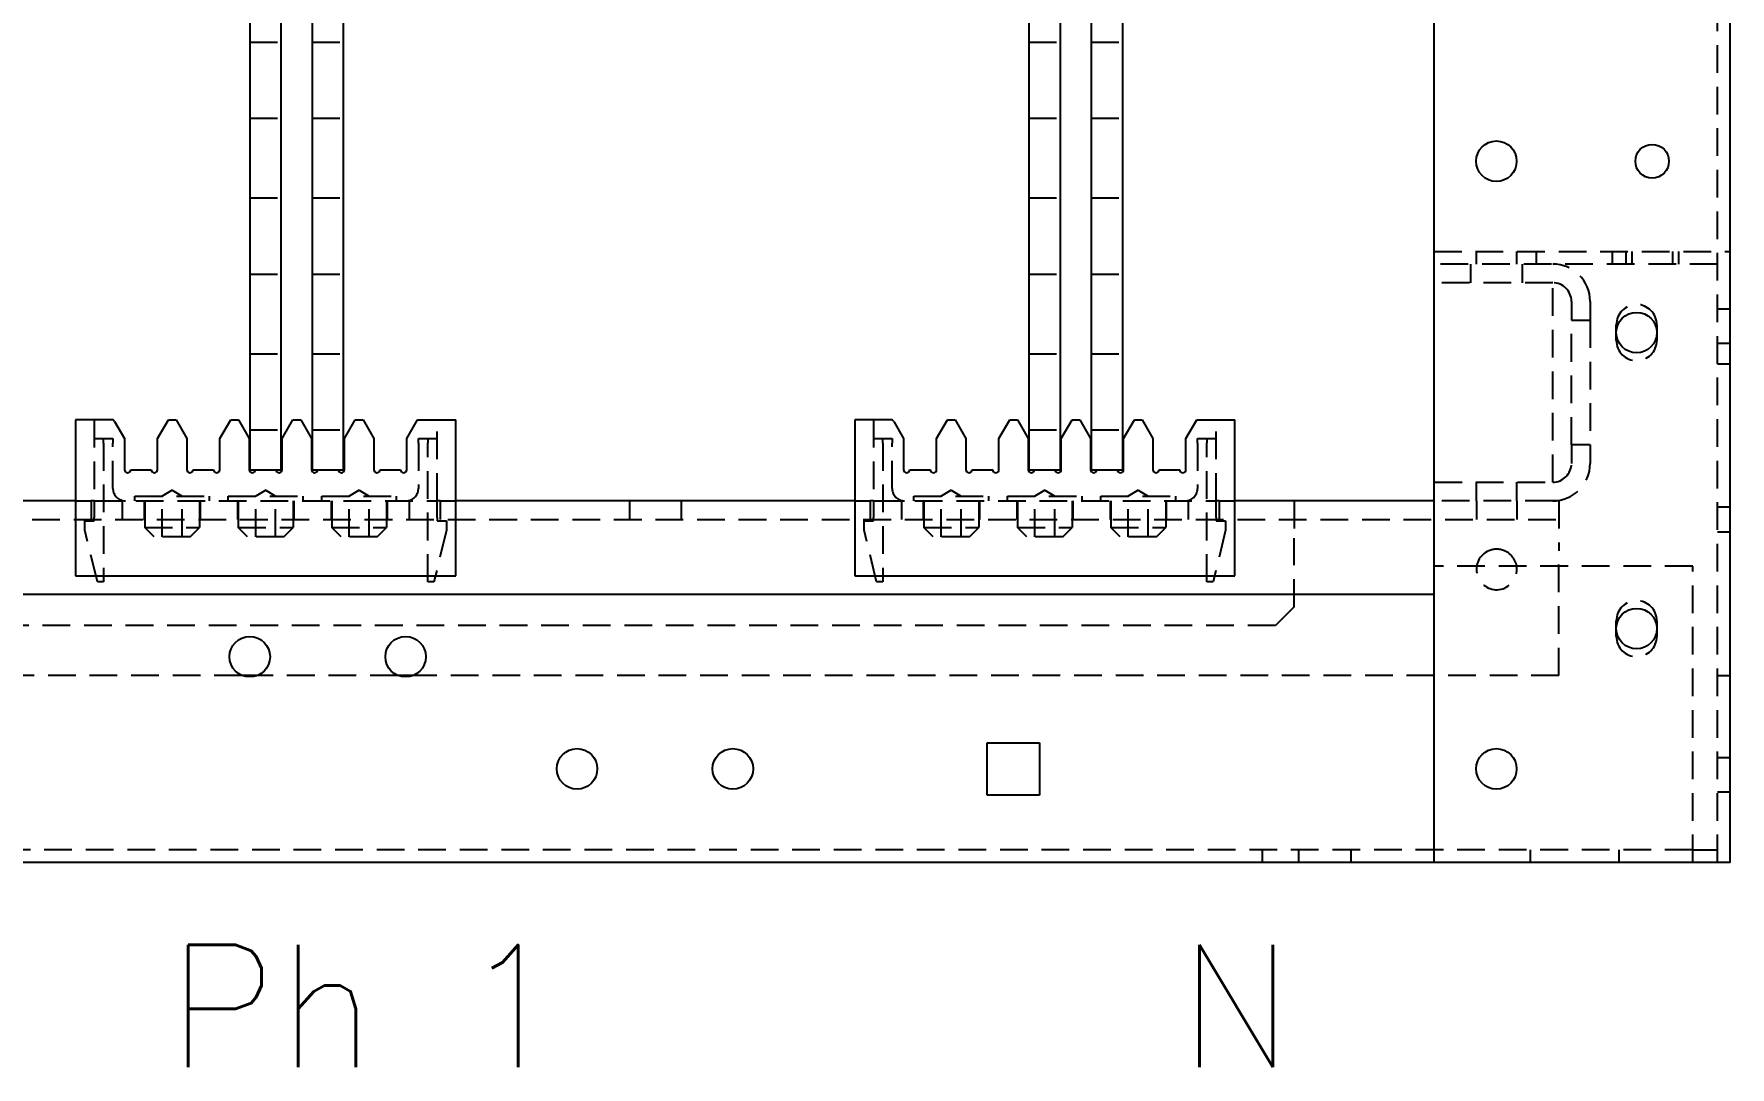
# Model space of a CAD drawing. Header units: millimetres. Extents: x -116965 to 323937, y 291661 to 566926.
# Drawn here: x -24810.6 to -24616.2, y 301890.2 to 302008.6 of the extents above; entities that cross this region are included whole.
import ezdxf
from ezdxf.enums import TextEntityAlignment as Align

# ---------------------------------------------------------------- set-up
doc = ezdxf.new("R2010")
doc.units = ezdxf.units.MM
doc.linetypes.add('HIDDEN2', pattern=[4.7625, 3.175, -1.5875])
doc.layers.get('0').update_dxf_attribs({"lineweight": 18})
doc.layers.add('ALPHA', color=255, linetype='Continuous')
doc.layers.add('Pointille_Court', color=40, linetype='HIDDEN2', lineweight=25)
doc.styles.add('SCH_1', font='romans.shx')

msp = doc.modelspace()

# ---------------------------------------------------------------- linework, layer by layer
at = {"layer": 'ALPHA'}
for p, q in [((-24650.127514, 301913.629007), (-24650.127514, 302627.914721)), ((-24616.198943, 301913.629007), (-24616.198943, 302627.914721)), ((-24785.8418, 302047.914721), (-24785.8418, 301958.629007)), ((-24782.270372, 302047.914721), (-24782.270372, 301958.629007)), ((-24778.698943, 302047.914721), (-24778.698943, 301958.629007)), ((-24775.127514, 302047.914721), (-24775.127514, 301958.629007)), ((-24696.556086, 302047.914721), (-24696.556086, 301958.629007)), ((-24692.984657, 302047.914721), (-24692.984657, 301958.629007)), ((-24689.413229, 302047.914721), (-24689.413229, 301958.629007)), ((-24685.8418, 302047.914721), (-24685.8418, 301958.629007)), ((-24805.806086, 301964.343292), (-24805.806086, 301946.486149)), ((-24801.642319, 301964.343292), (-24805.806086, 301964.343292)), ((-24801.333024, 301964.164721), (-24800.198943, 301962.200435)), ((-24796.413229, 301962.200435), (-24795.17605, 301964.343292)), ((-24795.17605, 301964.343292), (-24794.293265, 301964.343292)), ((-24794.293265, 301964.343292), (-24793.056086, 301962.200435)), ((-24789.270372, 301962.200435), (-24788.033192, 301964.343292)), ((-24788.033192, 301964.343292), (-24787.150408, 301964.343292)), ((-24787.150408, 301964.343292), (-24785.913229, 301962.200435)), ((-24782.127514, 301962.200435), (-24780.890335, 301964.343292)), ((-24780.890335, 301964.343292), (-24780.007551, 301964.343292)), ((-24780.007551, 301964.343292), (-24778.770372, 301962.200435)), ((-24774.984657, 301962.200435), (-24773.747478, 301964.343292)), ((-24773.747478, 301964.343292), (-24772.864694, 301964.343292)), ((-24772.864694, 301964.343292), (-24771.627514, 301962.200435)), ((-24767.8418, 301962.200435), (-24766.604621, 301964.343292)), ((-24766.604621, 301964.343292), (-24762.234657, 301964.343292)), ((-24762.234657, 301946.486149), (-24762.234657, 301964.343292)), ((-24716.520372, 301964.343292), (-24716.520372, 301946.486149)), ((-24712.356604, 301964.343292), (-24716.520372, 301964.343292)), ((-24712.04731, 301964.164721), (-24710.913229, 301962.200435)), ((-24707.127514, 301962.200435), (-24705.890335, 301964.343292)), ((-24705.890335, 301964.343292), (-24705.007551, 301964.343292)), ((-24705.007551, 301964.343292), (-24703.770372, 301962.200435)), ((-24699.984657, 301962.200435), (-24698.747478, 301964.343292)), ((-24698.747478, 301964.343292), (-24697.864694, 301964.343292)), ((-24697.864694, 301964.343292), (-24696.627514, 301962.200435)), ((-24692.8418, 301962.200435), (-24691.604621, 301964.343292)), ((-24691.604621, 301964.343292), (-24690.721836, 301964.343292)), ((-24690.721836, 301964.343292), (-24689.484657, 301962.200435)), ((-24685.698943, 301962.200435), (-24684.461764, 301964.343292)), ((-24684.461764, 301964.343292), (-24683.578979, 301964.343292)), ((-24683.578979, 301964.343292), (-24682.3418, 301962.200435)), ((-24678.556086, 301962.200435), (-24677.318907, 301964.343292)), ((-24677.318907, 301964.343292), (-24672.948943, 301964.343292)), ((-24672.948943, 301946.486149), (-24672.948943, 301964.343292)), ((-24800.198943, 301962.200435), (-24800.198943, 301958.629007)), ((-24796.413229, 301958.629007), (-24796.413229, 301962.200435)), ((-24793.056086, 301962.200435), (-24793.056086, 301958.629007)), ((-24789.270372, 301958.629007), (-24789.270372, 301962.200435)), ((-24785.913229, 301962.200435), (-24785.913229, 301958.629007)), ((-24782.127514, 301958.629007), (-24782.127514, 301962.200435)), ((-24778.770372, 301962.200435), (-24778.770372, 301958.629007)), ((-24774.984657, 301958.629007), (-24774.984657, 301962.200435)), ((-24771.627514, 301962.200435), (-24771.627514, 301958.629007)), ((-24767.8418, 301958.629007), (-24767.8418, 301962.200435)), ((-24710.913229, 301962.200435), (-24710.913229, 301958.629007)), ((-24707.127514, 301958.629007), (-24707.127514, 301962.200435)), ((-24703.770372, 301962.200435), (-24703.770372, 301958.629007)), ((-24699.984657, 301958.629007), (-24699.984657, 301962.200435)), ((-24696.627514, 301962.200435), (-24696.627514, 301958.629007)), ((-24692.8418, 301958.629007), (-24692.8418, 301962.200435)), ((-24689.484657, 301962.200435), (-24689.484657, 301958.629007)), ((-24685.698943, 301958.629007), (-24685.698943, 301962.200435)), ((-24682.3418, 301962.200435), (-24682.3418, 301958.629007)), ((-24678.556086, 301958.629007), (-24678.556086, 301962.200435)), ((-24799.484657, 301958.629007), (-24797.127514, 301958.629007)), ((-24792.3418, 301958.629007), (-24789.984657, 301958.629007)), ((-24785.8418, 301958.629007), (-24782.270372, 301958.629007)), ((-24778.698943, 301958.629007), (-24775.127514, 301958.629007)), ((-24770.913229, 301958.629007), (-24768.556086, 301958.629007)), ((-24710.198943, 301958.629007), (-24707.8418, 301958.629007)), ((-24703.056086, 301958.629007), (-24700.698943, 301958.629007)), ((-24696.556086, 301958.629007), (-24692.984657, 301958.629007)), ((-24689.413229, 301958.629007), (-24685.8418, 301958.629007)), ((-24681.627514, 301958.629007), (-24679.270372, 301958.629007)), ((-24805.806086, 301955.057578), (-24851.520372, 301955.057578)), ((-24716.520372, 301955.057578), (-24762.234657, 301955.057578)), ((-24650.127514, 301955.057578), (-24672.948943, 301955.057578)), ((-24805.806086, 301946.486149), (-24762.234657, 301946.486149)), ((-24716.520372, 301946.486149), (-24672.948943, 301946.486149)), ((-24650.127514, 301944.343292), (-25010.8418, 301944.343292)), ((-24784.948943, 301935.057578), (-24786.734657, 301935.057578)), ((-24767.0918, 301935.057578), (-24768.877514, 301935.057578)), ((-24701.3418, 301921.343292), (-24701.3418, 301927.343292)), ((-24701.3418, 301927.343292), (-24695.3418, 301927.343292)), ((-24695.3418, 301927.343292), (-24695.3418, 301921.343292)), ((-24695.3418, 301921.343292), (-24701.3418, 301921.343292)), ((-24650.127514, 301913.629007), (-25010.8418, 301913.629007)), ((-24616.198943, 301913.629007), (-24650.127514, 301913.629007))]:
    msp.add_line(p, q, dxfattribs=at)
for centre, radius in [((-24642.984657, 301993.986149), 2.321429), ((-24625.127514, 301993.986149), 1.928571), ((-24626.913229, 301974.343292), 2.321429), ((-24626.913229, 301940.414721), 2.321429), ((-24785.8418, 301937.200435), 2.321429), ((-24767.984657, 301937.200435), 2.321429), ((-24748.3418, 301924.343292), 2.321429), ((-24730.484657, 301924.343292), 2.321429), ((-24642.984657, 301924.343292), 2.321429)]:
    msp.add_circle(centre, radius, dxfattribs=at)
for centre, start, end in [((-24801.642319, 301963.986149), 30, 90), ((-24712.356604, 301963.986149), 30, 90), ((-24799.8418, 301958.629007), 180, 0), ((-24796.770372, 301958.629007), 180, 0), ((-24792.698943, 301958.629007), 180, 0), ((-24789.627514, 301958.629007), 180, 0), ((-24785.556086, 301958.629007), 180, 0), ((-24782.484657, 301958.629007), 180, 0), ((-24778.413229, 301958.629007), 180, 0), ((-24775.3418, 301958.629007), 180, 0), ((-24771.270372, 301958.629007), 180, 0), ((-24768.198943, 301958.629007), 180, 0), ((-24710.556086, 301958.629007), 180, 0), ((-24707.484657, 301958.629007), 180, 0), ((-24703.413229, 301958.629007), 180, 0), ((-24700.3418, 301958.629007), 180, 0), ((-24696.270372, 301958.629007), 180, 0), ((-24693.198943, 301958.629007), 180, 0), ((-24689.127514, 301958.629007), 180, 0), ((-24686.056086, 301958.629007), 180, 0), ((-24681.984657, 301958.629007), 180, 0), ((-24678.913229, 301958.629007), 180, 0)]:
    msp.add_arc(centre, 0.357143, start, end, dxfattribs=at)
at = {"layer": 'Pointille_Court'}
for p, q in [((-24617.627514, 301913.629007), (-24617.627514, 302627.914721)), ((-24785.8418, 302007.629007), (-24782.270372, 302007.629007)), ((-24778.698943, 302007.629007), (-24775.127514, 302007.629007)), ((-24696.556086, 302007.629007), (-24692.984657, 302007.629007)), ((-24689.413229, 302007.629007), (-24685.8418, 302007.629007)), ((-24785.8418, 301998.914721), (-24782.270372, 301998.914721)), ((-24778.698943, 301998.914721), (-24775.127514, 301998.914721)), ((-24696.556086, 301998.914721), (-24692.984657, 301998.914721)), ((-24689.413229, 301998.914721), (-24685.8418, 301998.914721)), ((-24785.8418, 301989.771864), (-24782.270372, 301989.771864)), ((-24778.698943, 301989.771864), (-24775.127514, 301989.771864)), ((-24696.556086, 301989.771864), (-24692.984657, 301989.771864)), ((-24689.413229, 301989.771864), (-24685.8418, 301989.771864)), ((-24650.127514, 301983.629007), (-24616.198943, 301983.629007)), ((-24645.306086, 301983.629007), (-24645.306086, 301982.200435)), ((-24640.663229, 301983.629007), (-24640.663229, 301982.200435)), ((-24638.413229, 301983.629007), (-24638.413229, 301982.200435)), ((-24629.698943, 301983.629007), (-24629.698943, 301982.200435)), ((-24628.127514, 301983.629007), (-24628.127514, 301982.200435)), ((-24627.448943, 301983.629007), (-24627.448943, 301982.200435)), ((-24622.806086, 301983.629007), (-24622.806086, 301982.200435)), ((-24622.127514, 301983.629007), (-24622.127514, 301982.200435)), ((-24617.627514, 301982.200435), (-24650.127514, 301982.200435)), ((-24650.0918, 301955.057578), (-24650.0918, 301982.200435)), ((-24645.948943, 301982.200435), (-24645.948943, 301980.057578)), ((-24640.020372, 301982.200435), (-24640.020372, 301980.057578)), ((-24785.8418, 301981.057578), (-24782.270372, 301981.057578)), ((-24778.698943, 301981.057578), (-24775.127514, 301981.057578)), ((-24696.556086, 301981.057578), (-24692.984657, 301981.057578)), ((-24689.413229, 301981.057578), (-24685.8418, 301981.057578)), ((-24636.520372, 301980.057578), (-24650.0918, 301980.057578)), ((-24636.520372, 301980.057578), (-24636.520352, 301980.057578)), ((-24636.520372, 301957.200435), (-24636.520372, 301980.057578)), ((-24634.377514, 301977.923825), (-24634.377514, 301975.771864)), ((-24632.234657, 301977.914721), (-24632.234657, 301975.771864)), ((-24634.377514, 301961.486149), (-24634.377514, 301975.771864)), ((-24634.377514, 301975.771864), (-24632.234657, 301975.771864)), ((-24632.234657, 301975.771864), (-24632.234657, 301961.486149)), ((-24616.198943, 301977.021864), (-24617.627514, 301977.021864)), ((-24629.234657, 301973.450435), (-24629.234657, 301975.236149)), ((-24624.5918, 301975.236149), (-24624.5918, 301973.450435)), ((-24785.8418, 301971.914721), (-24782.270372, 301971.914721)), ((-24778.698943, 301971.914721), (-24775.127514, 301971.914721)), ((-24696.556086, 301971.914721), (-24692.984657, 301971.914721)), ((-24689.413229, 301971.914721), (-24685.8418, 301971.914721)), ((-24616.198943, 301973.093292), (-24617.627514, 301973.093292)), ((-24617.627514, 301970.771864), (-24616.198943, 301970.771864)), ((-24803.663229, 301964.343292), (-24803.663229, 301955.057578)), ((-24764.377514, 301955.057578), (-24764.377514, 301964.343292)), ((-24714.377514, 301964.343292), (-24714.377514, 301955.057578)), ((-24675.0918, 301955.057578), (-24675.0918, 301964.343292)), ((-24803.663229, 301962.200435), (-24801.520372, 301962.200435)), ((-24802.5918, 301961.687991), (-24802.5918, 301962.200435)), ((-24801.520372, 301962.200435), (-24801.520372, 301961.683417)), ((-24785.8418, 301963.200435), (-24782.270372, 301963.200435)), ((-24778.698943, 301963.200435), (-24775.127514, 301963.200435)), ((-24766.520372, 301962.200435), (-24764.377514, 301962.200435)), ((-24766.520372, 301961.683417), (-24766.520372, 301962.200435)), ((-24765.448943, 301962.200435), (-24765.448943, 301961.694785)), ((-24714.377514, 301962.200435), (-24712.234657, 301962.200435)), ((-24713.306086, 301961.687991), (-24713.306086, 301962.200435)), ((-24712.234657, 301962.200435), (-24712.234657, 301961.683417)), ((-24696.556086, 301963.200435), (-24692.984657, 301963.200435)), ((-24689.413229, 301963.200435), (-24685.8418, 301963.200435)), ((-24677.234657, 301962.200435), (-24675.0918, 301962.200435)), ((-24677.234657, 301961.683417), (-24677.234657, 301962.200435)), ((-24676.163229, 301962.200435), (-24676.163229, 301961.694785)), ((-24802.5918, 301961.687991), (-24802.5918, 301945.771864)), ((-24801.520372, 301956.486149), (-24801.520372, 301961.683417)), ((-24766.520372, 301961.683417), (-24766.520372, 301956.486149)), ((-24765.448943, 301945.771864), (-24765.448943, 301961.694785)), ((-24713.306086, 301961.687991), (-24713.306086, 301945.771864)), ((-24712.234657, 301956.486149), (-24712.234657, 301961.683417)), ((-24677.234657, 301961.683417), (-24677.234657, 301956.486149)), ((-24676.163229, 301945.771864), (-24676.163229, 301961.694785)), ((-24634.377514, 301961.486149), (-24634.377514, 301959.343292)), ((-24632.234657, 301961.486149), (-24634.377514, 301961.486149)), ((-24632.234657, 301961.486149), (-24632.234657, 301959.343292)), ((-24794.734657, 301956.27999), (-24795.877514, 301955.593292)), ((-24794.734657, 301956.27999), (-24793.5918, 301955.593292)), ((-24784.020372, 301956.27999), (-24785.163229, 301955.593292)), ((-24784.020372, 301956.27999), (-24782.877514, 301955.593292)), ((-24773.306086, 301956.27999), (-24774.448943, 301955.593292)), ((-24773.306086, 301956.27999), (-24772.163229, 301955.593292)), ((-24705.448943, 301956.27999), (-24706.5918, 301955.593292)), ((-24705.448943, 301956.27999), (-24704.306086, 301955.593292)), ((-24694.734657, 301956.27999), (-24695.877514, 301955.593292)), ((-24694.734657, 301956.27999), (-24693.5918, 301955.593292)), ((-24684.020372, 301956.27999), (-24685.163229, 301955.593292)), ((-24684.020372, 301956.27999), (-24682.877514, 301955.593292)), ((-24650.0918, 301957.200435), (-24636.520372, 301957.200435)), ((-24645.270372, 301955.057578), (-24645.270372, 301957.200435)), ((-24640.627514, 301955.057578), (-24640.627514, 301957.200435)), ((-24805.806086, 301955.057578), (-24804.020372, 301955.057578)), ((-24804.020372, 301955.057578), (-24804.020372, 301952.914721)), ((-24803.995125, 301955.057578), (-24804.020372, 301955.057578)), ((-24803.663229, 301955.057578), (-24803.995125, 301955.057578)), ((-24803.663229, 301955.057578), (-24803.663229, 301953.13871)), ((-24803.663229, 301955.057578), (-24764.377514, 301955.057578)), ((-24800.448943, 301955.057578), (-24800.448943, 301952.914721)), ((-24799.020372, 301955.057578), (-24799.020372, 301955.593292)), ((-24799.020372, 301955.593292), (-24790.448943, 301955.593292)), ((-24797.948943, 301955.057578), (-24797.948943, 301952.914721)), ((-24797.877514, 301955.057578), (-24797.877514, 301952.021864)), ((-24795.877514, 301950.950435), (-24795.877514, 301955.057578)), ((-24793.5918, 301950.950435), (-24793.5918, 301955.057578)), ((-24791.5918, 301955.057578), (-24791.5918, 301952.021864)), ((-24791.520372, 301955.057578), (-24791.520372, 301952.914721)), ((-24790.448943, 301955.057578), (-24790.448943, 301955.593292)), ((-24788.306086, 301955.057578), (-24788.306086, 301955.593292)), ((-24788.306086, 301955.593292), (-24779.734657, 301955.593292)), ((-24787.234657, 301955.057578), (-24787.234657, 301952.914721)), ((-24787.163229, 301955.057578), (-24787.163229, 301952.021864)), ((-24785.163229, 301950.950435), (-24785.163229, 301955.057578)), ((-24782.877514, 301950.950435), (-24782.877514, 301955.057578)), ((-24780.877514, 301955.057578), (-24780.877514, 301952.021864)), ((-24780.806086, 301955.057578), (-24780.806086, 301952.914721)), ((-24779.734657, 301955.057578), (-24779.734657, 301955.593292)), ((-24777.5918, 301955.057578), (-24777.5918, 301955.593292)), ((-24777.5918, 301955.593292), (-24769.020372, 301955.593292)), ((-24776.520372, 301955.057578), (-24776.520372, 301952.914721)), ((-24776.448943, 301955.057578), (-24776.448943, 301952.021864)), ((-24774.448943, 301950.950435), (-24774.448943, 301955.057578)), ((-24772.163229, 301950.950435), (-24772.163229, 301955.057578)), ((-24770.163229, 301955.057578), (-24770.163229, 301952.021864)), ((-24770.0918, 301955.057578), (-24770.0918, 301952.914721)), ((-24769.020372, 301955.057578), (-24769.020372, 301955.593292)), ((-24767.5918, 301955.057578), (-24767.5918, 301952.914721)), ((-24764.045618, 301955.057578), (-24764.377514, 301955.057578)), ((-24764.377514, 301953.13871), (-24764.377514, 301955.057578)), ((-24764.020372, 301955.057578), (-24764.045618, 301955.057578)), ((-24764.020372, 301955.057578), (-24764.020372, 301952.914721)), ((-24764.020372, 301955.057578), (-24762.234657, 301955.057578)), ((-24742.3418, 301955.057578), (-24742.3418, 301952.914721)), ((-24736.413229, 301955.057578), (-24736.413229, 301952.914721)), ((-24716.520372, 301955.057578), (-24714.734657, 301955.057578)), ((-24714.734657, 301955.057578), (-24714.734657, 301952.914721)), ((-24714.709411, 301955.057578), (-24714.734657, 301955.057578)), ((-24714.377514, 301955.057578), (-24714.709411, 301955.057578)), ((-24714.377514, 301955.057578), (-24714.377514, 301953.13871)), ((-24714.377514, 301955.057578), (-24675.0918, 301955.057578)), ((-24711.163229, 301955.057578), (-24711.163229, 301952.914721)), ((-24709.734657, 301955.057578), (-24709.734657, 301955.593292)), ((-24709.734657, 301955.593292), (-24701.163229, 301955.593292)), ((-24708.663229, 301955.057578), (-24708.663229, 301952.914721)), ((-24708.5918, 301955.057578), (-24708.5918, 301952.021864)), ((-24706.5918, 301950.950435), (-24706.5918, 301955.057578)), ((-24704.306086, 301950.950435), (-24704.306086, 301955.057578)), ((-24702.306086, 301955.057578), (-24702.306086, 301952.021864)), ((-24702.234657, 301955.057578), (-24702.234657, 301952.914721)), ((-24701.163229, 301955.057578), (-24701.163229, 301955.593292)), ((-24699.020372, 301955.057578), (-24699.020372, 301955.593292)), ((-24699.020372, 301955.593292), (-24690.448943, 301955.593292)), ((-24697.948943, 301955.057578), (-24697.948943, 301952.914721)), ((-24697.877514, 301955.057578), (-24697.877514, 301952.021864)), ((-24695.877514, 301950.950435), (-24695.877514, 301955.057578)), ((-24693.5918, 301950.950435), (-24693.5918, 301955.057578)), ((-24691.5918, 301955.057578), (-24691.5918, 301952.021864)), ((-24691.520372, 301955.057578), (-24691.520372, 301952.914721)), ((-24690.448943, 301955.057578), (-24690.448943, 301955.593292)), ((-24688.306086, 301955.057578), (-24688.306086, 301955.593292)), ((-24688.306086, 301955.593292), (-24679.734657, 301955.593292)), ((-24687.234657, 301955.057578), (-24687.234657, 301952.914721)), ((-24687.163229, 301955.057578), (-24687.163229, 301952.021864)), ((-24685.163229, 301950.950435), (-24685.163229, 301955.057578)), ((-24682.877514, 301950.950435), (-24682.877514, 301955.057578)), ((-24680.877514, 301955.057578), (-24680.877514, 301952.021864)), ((-24680.806086, 301955.057578), (-24680.806086, 301952.914721)), ((-24679.734657, 301955.057578), (-24679.734657, 301955.593292)), ((-24678.306086, 301955.057578), (-24678.306086, 301952.914721)), ((-24674.759904, 301955.057578), (-24675.0918, 301955.057578)), ((-24675.0918, 301953.13871), (-24675.0918, 301955.057578)), ((-24674.734657, 301955.057578), (-24674.759904, 301955.057578)), ((-24674.734657, 301955.057578), (-24674.734657, 301952.914721)), ((-24674.734657, 301955.057578), (-24672.948943, 301955.057578)), ((-24666.163229, 301955.057578), (-24666.163229, 301950.771864)), ((-24650.0918, 301955.057578), (-24650.127514, 301955.057578)), ((-24636.520372, 301955.057578), (-24650.0918, 301955.057578)), ((-24645.270372, 301955.057578), (-24645.270372, 301952.914721)), ((-24640.627514, 301955.057578), (-24640.627514, 301952.914721)), ((-24635.806086, 301955.057578), (-24636.520372, 301955.057578)), ((-24635.806086, 301955.057578), (-24635.806086, 301949.343292)), ((-24616.198943, 301954.343292), (-24617.627514, 301954.343292)), ((-25025.0918, 301952.914721), (-24635.806086, 301952.914721)), ((-24804.734657, 301952.771864), (-24803.663229, 301952.771864)), ((-24804.734657, 301951.700435), (-24804.734657, 301952.771864)), ((-24803.663229, 301952.771864), (-24803.663229, 301953.13871)), ((-24764.377514, 301953.13871), (-24764.377514, 301952.771864)), ((-24764.377514, 301952.771864), (-24763.306086, 301952.771864)), ((-24763.306086, 301952.771864), (-24763.306086, 301951.700435)), ((-24715.448943, 301952.771864), (-24714.377514, 301952.771864)), ((-24715.448943, 301951.700435), (-24715.448943, 301952.771864)), ((-24714.377514, 301952.771864), (-24714.377514, 301953.13871)), ((-24675.0918, 301953.13871), (-24675.0918, 301952.771864)), ((-24675.0918, 301952.771864), (-24674.020372, 301952.771864)), ((-24674.020372, 301952.771864), (-24674.020372, 301951.700435)), ((-24803.306086, 301945.771864), (-24804.734657, 301951.700435)), ((-24796.806086, 301950.950435), (-24797.877514, 301952.021864)), ((-24797.877514, 301952.021864), (-24791.5918, 301952.021864)), ((-24792.663229, 301950.950435), (-24796.806086, 301950.950435)), ((-24792.663229, 301950.950435), (-24791.5918, 301952.021864)), ((-24786.0918, 301950.950435), (-24787.163229, 301952.021864)), ((-24787.163229, 301952.021864), (-24780.877514, 301952.021864)), ((-24781.948943, 301950.950435), (-24786.0918, 301950.950435)), ((-24781.948943, 301950.950435), (-24780.877514, 301952.021864)), ((-24775.377514, 301950.950435), (-24776.448943, 301952.021864)), ((-24776.448943, 301952.021864), (-24770.163229, 301952.021864)), ((-24771.234657, 301950.950435), (-24775.377514, 301950.950435)), ((-24771.234657, 301950.950435), (-24770.163229, 301952.021864)), ((-24763.306086, 301951.700435), (-24764.734657, 301945.771864)), ((-24714.020372, 301945.771864), (-24715.448943, 301951.700435)), ((-24707.520372, 301950.950435), (-24708.5918, 301952.021864)), ((-24708.5918, 301952.021864), (-24702.306086, 301952.021864)), ((-24703.377514, 301950.950435), (-24707.520372, 301950.950435)), ((-24703.377514, 301950.950435), (-24702.306086, 301952.021864)), ((-24696.806086, 301950.950435), (-24697.877514, 301952.021864)), ((-24697.877514, 301952.021864), (-24691.5918, 301952.021864)), ((-24692.663229, 301950.950435), (-24696.806086, 301950.950435)), ((-24692.663229, 301950.950435), (-24691.5918, 301952.021864)), ((-24686.0918, 301950.950435), (-24687.163229, 301952.021864)), ((-24687.163229, 301952.021864), (-24680.877514, 301952.021864)), ((-24681.948943, 301950.950435), (-24686.0918, 301950.950435)), ((-24681.948943, 301950.950435), (-24680.877514, 301952.021864)), ((-24674.020372, 301951.700435), (-24675.448943, 301945.771864)), ((-24666.163229, 301942.914721), (-24666.163229, 301950.771864)), ((-24616.198943, 301951.486149), (-24617.627514, 301951.486149)), ((-24635.806086, 301935.057578), (-24635.806086, 301949.343292)), ((-24620.484657, 301947.557578), (-24650.127514, 301947.557578)), ((-24620.484657, 301913.629007), (-24620.484657, 301947.557578)), ((-24802.5918, 301945.771864), (-24803.306086, 301945.771864)), ((-24764.734657, 301945.771864), (-24765.448943, 301945.771864)), ((-24713.306086, 301945.771864), (-24714.020372, 301945.771864)), ((-24675.448943, 301945.771864), (-24676.163229, 301945.771864)), ((-24666.163229, 301942.914721), (-24668.306086, 301940.771864)), ((-24668.306086, 301940.771864), (-24989.020372, 301940.771864)), ((-24629.234657, 301939.521864), (-24629.234657, 301941.307578)), ((-24624.5918, 301941.307578), (-24624.5918, 301939.521864)), ((-24786.734657, 301935.057578), (-24874.234657, 301935.057578)), ((-24768.877514, 301935.057578), (-24784.948943, 301935.057578)), ((-24635.806086, 301935.057578), (-24767.0918, 301935.057578)), ((-24617.627514, 301935.057578), (-24616.198943, 301935.057578)), ((-24616.198943, 301925.593292), (-24617.627514, 301925.593292)), ((-24616.198943, 301921.664721), (-24617.627514, 301921.664721)), ((-24620.484657, 301915.057578), (-25040.484657, 301915.057578)), ((-24669.770372, 301913.629007), (-24669.770372, 301915.057578)), ((-24665.627514, 301913.629007), (-24665.627514, 301915.057578)), ((-24659.627514, 301913.629007), (-24659.627514, 301915.057578)), ((-24639.056086, 301913.629007), (-24639.056086, 301915.057578)), ((-24628.913229, 301913.629007), (-24628.913229, 301915.057578)), ((-24620.484657, 301915.057578), (-24617.627514, 301915.057578))]:
    msp.add_line(p, q, dxfattribs=at)
for centre, radius, start, end in [((-24636.520372, 301977.914721), 4.285714, 0, 90), ((-24636.520352, 301977.914721), 2.142857, 0.24342475, 90), ((-24626.913229, 301975.236149), 2.321429, 0, 180), ((-24626.913229, 301973.450435), 2.321429, 180, 0), ((-24636.520372, 301959.343292), 2.142857, 270, 0), ((-24636.520372, 301959.343292), 4.285714, 270, 0), ((-24800.0918, 301956.486149), 1.428571, 180, 182), ((-24800.0918, 301956.486149), 1.428571, 182, 270), ((-24767.948943, 301956.486149), 1.428571, 270, 358), ((-24767.948943, 301956.486149), 1.428571, 358, 0), ((-24710.806086, 301956.486149), 1.428571, 180, 182), ((-24710.806086, 301956.486149), 1.428571, 182, 270), ((-24678.663229, 301956.486149), 1.428571, 270, 358), ((-24678.663229, 301956.486149), 1.428571, 358, 0), ((-24642.948943, 301947.200435), 2.321429, 112.61986495, 0), ((-24642.948943, 301947.200435), 2.321429, 67.38013505, 112.61986495), ((-24642.948943, 301947.200435), 2.321429, 0, 67.38013505), ((-24626.913229, 301941.307578), 2.321429, 0, 180), ((-24626.913229, 301939.521864), 2.321429, 180, 0)]:
    msp.add_arc(centre, radius, start, end, dxfattribs=at)

# ---------------------------------------------------------------- texts
at = {"style": 'SCH_1'}
for s, p in [('Ph 1', (-24772.495703, 301897.167721)), (' N', (-24677.589244, 301897.167721))]:
    msp.add_text(s, height=14, dxfattribs=at).set_placement(p, align=Align.MIDDLE)

doc.saveas('drawing.dxf')
